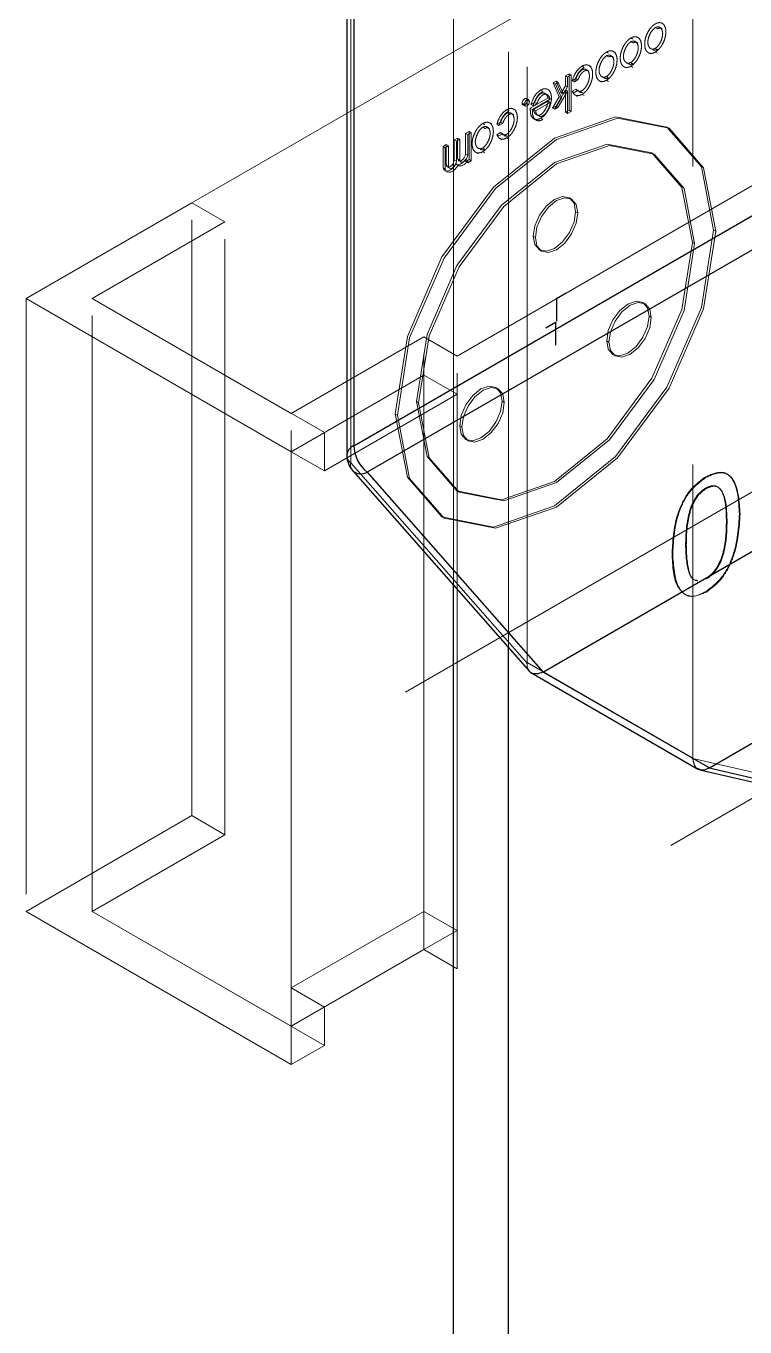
# Model space of a CAD drawing. Header units: millimetres. Extents: x 0 to 841, y 0 to 2287.
# Drawn here: x 583.838 to 585.372, y 212.241 to 215.015 of the extents above; entities that cross this region are included whole.
import ezdxf

# ---------------------------------------------------------------- set-up
doc = ezdxf.new("R2010")
doc.units = ezdxf.units.MM
doc.header["$PDSIZE"] = -1
doc.linetypes.add('HIDDEN', pattern=[1.905, 1.27, -0.635])

msp = doc.modelspace()

# ---------------------------------------------------------------- linework, layer by layer
at = {"color": 7, "linetype": 'HIDDEN', "lineweight": 18}
for p, q in [((584.7497, 220.9113), (584.7497, 210.8679)), ((584.8669, 213.6897), (584.8669, 216.6505)), ((584.7497, 213.8226), (584.7497, 216.5829)), ((584.531, 214.0832), (584.531, 216.4067)), ((584.9067, 213.6577), (584.9067, 216.189)), ((585.2602, 215.9849), (585.2602, 213.4536)), ((584.1918, 214.6376), (585.7474, 215.5356)), ((584.7574, 214.311), (586.2423, 215.1683)), ((585.1847, 215.0086), (585.1802, 215.0112)), ((585.1949, 215.0085), (585.1904, 215.0111)), ((585.1327, 214.9864), (585.1281, 214.989)), ((585.1327, 214.9785), (585.1281, 214.9811)), ((585.1428, 214.9784), (585.1383, 214.981)), ((585.1475, 214.9875), (585.143, 214.9902)), ((585.0806, 214.9563), (585.0761, 214.9589)), ((585.0955, 214.9575), (585.091, 214.9601)), ((585.1653, 214.9577), (585.1699, 214.9551)), ((585.17, 214.9669), (585.1746, 214.9642)), ((585.1847, 214.9641), (585.1802, 214.9667)), ((585.1847, 214.9563), (585.1802, 214.9589)), ((585.0286, 214.9263), (585.0241, 214.9289)), ((585.0434, 214.9275), (585.0389, 214.9301)), ((585.0806, 214.9485), (585.0761, 214.9511)), ((585.0908, 214.9484), (585.0863, 214.951)), ((585.1133, 214.9277), (585.1178, 214.9251)), ((585.118, 214.9368), (585.1225, 214.9342)), ((585.1327, 214.9341), (585.1281, 214.9367)), ((585.1327, 214.9263), (585.1281, 214.9289)), ((584.9888, 214.9085), (584.9963, 214.9128)), ((584.9888, 214.8872), (584.9888, 214.9085)), ((584.9933, 214.9059), (584.9888, 214.9085)), ((584.9933, 214.9059), (585.0008, 214.9102)), ((584.9933, 214.8846), (584.9933, 214.9059)), ((584.9963, 214.9128), (584.9963, 214.835)), ((585.0008, 214.9102), (584.9963, 214.9128)), ((585.0008, 214.9102), (585.0008, 214.8324)), ((585.0108, 214.9023), (585.0031, 214.8979)), ((585.0076, 214.8952), (585.0031, 214.8979)), ((585.0153, 214.8997), (585.0076, 214.8952)), ((585.0153, 214.8997), (585.0108, 214.9023)), ((585.0387, 214.9184), (585.0341, 214.921)), ((585.0612, 214.8976), (585.0658, 214.895)), ((585.0659, 214.9068), (585.0705, 214.9042)), ((585.0806, 214.904), (585.0761, 214.9067)), ((585.0806, 214.8962), (585.0761, 214.8988)), ((584.9406, 214.8755), (584.9361, 214.8781)), ((584.9444, 214.8709), (584.9434, 214.8715)), ((584.948, 214.8688), (584.947, 214.8694)), ((584.9555, 214.8767), (584.951, 214.8793)), ((584.9626, 214.8934), (584.9688, 214.897)), ((584.9753, 214.8638), (584.9626, 214.8934)), ((584.9671, 214.8908), (584.9626, 214.8934)), ((584.9671, 214.8908), (584.9734, 214.8944)), ((584.9799, 214.8612), (584.9671, 214.8908)), ((584.9688, 214.897), (584.9798, 214.8716)), ((584.9734, 214.8944), (584.9688, 214.897)), ((584.9888, 214.8785), (584.9688, 214.8439)), ((584.9734, 214.8944), (584.9843, 214.869)), ((584.9933, 214.8759), (584.9734, 214.8413)), ((584.9888, 214.8872), (584.9798, 214.8716)), ((584.9843, 214.869), (584.9798, 214.8716)), ((584.9933, 214.8846), (584.9843, 214.869)), ((584.9933, 214.8846), (584.9888, 214.8872)), ((584.9888, 214.8307), (584.9888, 214.8785)), ((584.9933, 214.8759), (584.9888, 214.8785)), ((584.9933, 214.8281), (584.9933, 214.8759)), ((585.0108, 214.88), (585.0031, 214.8755)), ((585.0076, 214.8729), (585.0031, 214.8755)), ((585.0153, 214.8774), (585.0076, 214.8729)), ((585.0153, 214.8774), (585.0108, 214.88)), ((585.0201, 214.8752), (585.0246, 214.8726)), ((584.9007, 214.8473), (584.8962, 214.8499)), ((584.8979, 214.8462), (584.9024, 214.8436)), ((584.9104, 214.8575), (584.9059, 214.8601)), ((584.912, 214.8538), (584.9075, 214.8564)), ((584.9516, 214.8613), (584.9137, 214.8394)), ((584.9228, 214.8515), (584.9151, 214.8471)), ((584.9196, 214.8445), (584.9151, 214.8471)), ((584.9561, 214.8586), (584.9182, 214.8368)), ((584.9274, 214.8489), (584.9196, 214.8445)), ((584.9518, 214.8544), (584.9204, 214.8362)), ((584.9274, 214.8489), (584.9228, 214.8515)), ((584.9563, 214.8517), (584.925, 214.8336)), ((584.9561, 214.8586), (584.9516, 214.8613)), ((584.9563, 214.8517), (584.9518, 214.8544)), ((584.9753, 214.8638), (584.9613, 214.8395)), ((584.9688, 214.8439), (584.9613, 214.8395)), ((584.9799, 214.8612), (584.9658, 214.8369)), ((584.9734, 214.8413), (584.9688, 214.8439)), ((584.9799, 214.8612), (584.9753, 214.8638)), ((585.0102, 214.8671), (585.0147, 214.8645)), ((585.0286, 214.8662), (585.0241, 214.8688)), ((584.8679, 214.8335), (584.8634, 214.8361)), ((584.878, 214.8256), (584.8735, 214.8283)), ((584.8828, 214.8347), (584.8783, 214.8373)), ((584.9182, 214.8368), (584.9137, 214.8394)), ((584.925, 214.8336), (584.9204, 214.8362)), ((584.9213, 214.8168), (584.9258, 214.8142)), ((584.9293, 214.8245), (584.9338, 214.8219)), ((584.9406, 214.8154), (584.9361, 214.818)), ((584.9658, 214.8369), (584.9613, 214.8395)), ((584.9734, 214.8413), (584.9658, 214.8369)), ((584.9963, 214.835), (584.9888, 214.8307)), ((584.9933, 214.8281), (584.9888, 214.8307)), ((585.0008, 214.8324), (584.9933, 214.8281)), ((585.0008, 214.8324), (584.9963, 214.835)), ((584.783, 214.7897), (584.7757, 214.7855)), ((584.7875, 214.7871), (584.7802, 214.7829)), ((584.783, 214.7296), (584.783, 214.7897)), ((584.7875, 214.7871), (584.783, 214.7897)), ((584.7875, 214.727), (584.7875, 214.7871)), ((584.8167, 214.804), (584.8122, 214.8066)), ((584.8167, 214.7961), (584.8122, 214.7987)), ((584.8269, 214.796), (584.8224, 214.7986)), ((584.8316, 214.8052), (584.8271, 214.8078)), ((584.8501, 214.8096), (584.8424, 214.8051)), ((584.8469, 214.8025), (584.8424, 214.8051)), ((584.8501, 214.7873), (584.8424, 214.7828)), ((584.8547, 214.807), (584.8469, 214.8025)), ((584.8547, 214.807), (584.8501, 214.8096)), ((584.8547, 214.7847), (584.8501, 214.7873)), ((585.2097, 214.7966), (585.2052, 214.7992)), ((584.7276, 214.7577), (584.7344, 214.7616)), ((584.7321, 214.7551), (584.7389, 214.759)), ((584.7344, 214.7616), (584.7344, 214.7191)), ((584.7389, 214.759), (584.7344, 214.7616)), ((584.7389, 214.759), (584.7389, 214.7165)), ((584.7586, 214.7756), (584.7516, 214.7716)), ((584.7516, 214.7716), (584.7516, 214.7291)), ((584.7561, 214.769), (584.7516, 214.7716)), ((584.7631, 214.773), (584.7561, 214.769)), ((584.7561, 214.769), (584.7561, 214.7265)), ((584.7586, 214.7756), (584.7586, 214.7318)), ((584.7631, 214.773), (584.7586, 214.7756)), ((584.7631, 214.773), (584.7631, 214.7292)), ((584.7757, 214.7855), (584.7757, 214.7416)), ((584.7802, 214.7829), (584.7757, 214.7855)), ((584.7802, 214.7829), (584.7802, 214.739)), ((584.8469, 214.7802), (584.8424, 214.7828)), ((584.8547, 214.7847), (584.8469, 214.7802)), ((584.8495, 214.7744), (584.854, 214.7717)), ((584.8595, 214.7825), (584.864, 214.7799)), ((584.8679, 214.7734), (584.8634, 214.776)), ((584.7276, 214.7577), (584.7276, 214.7121)), ((584.7321, 214.7551), (584.7276, 214.7577)), ((584.7321, 214.7551), (584.7321, 214.7095)), ((584.7631, 214.7292), (584.7586, 214.7318)), ((584.7802, 214.739), (584.7757, 214.7416)), ((584.7974, 214.7453), (584.8019, 214.7427)), ((584.8021, 214.7544), (584.8066, 214.7518)), ((584.8167, 214.7517), (584.8122, 214.7543)), ((584.8167, 214.7439), (584.8122, 214.7465)), ((585.1777, 214.7412), (585.1732, 214.7438)), ((584.7321, 214.7095), (584.7276, 214.7121)), ((584.7317, 214.7064), (584.7362, 214.7038)), ((584.7389, 214.7165), (584.7344, 214.7191)), ((584.7369, 214.7142), (584.7414, 214.7116)), ((584.7561, 214.7265), (584.7516, 214.7291)), ((584.7596, 214.7179), (584.7551, 214.7205)), ((584.756, 214.7198), (584.7605, 214.7172)), ((584.761, 214.7275), (584.7656, 214.7249)), ((584.7757, 214.7254), (584.7757, 214.7301)), ((584.7802, 214.7275), (584.7757, 214.7301)), ((584.783, 214.7296), (584.7757, 214.7254)), ((584.7802, 214.7228), (584.7757, 214.7254)), ((584.7802, 214.7228), (584.7802, 214.7275)), ((584.7875, 214.727), (584.7802, 214.7228)), ((584.7875, 214.727), (584.783, 214.7296)), ((585.0017, 214.6453), (584.9972, 214.648)), ((584.1918, 214.6376), (583.8382, 214.4335)), ((584.1918, 213.3311), (584.1918, 214.6376)), ((584.1918, 214.6376), (584.2625, 214.5968)), ((584.2625, 214.5968), (583.9796, 214.4335)), ((584.2625, 213.2903), (584.2625, 214.5968)), ((585.015, 214.616), (585.0104, 214.6187)), ((584.9245, 214.5638), (584.9199, 214.5664)), ((585.3091, 214.5768), (585.3046, 214.5794)), ((584.9332, 214.5371), (584.9377, 214.5345)), ((585.2639, 214.5507), (585.2593, 214.5533)), ((583.8382, 214.4335), (583.8382, 213.127)), ((583.8382, 214.4335), (584.4039, 214.1069)), ((583.9796, 213.127), (583.9796, 214.4335)), ((583.9796, 214.4335), (584.4039, 214.1886)), ((583.9796, 214.4335), (584.4746, 214.1477)), ((585.1585, 214.4223), (585.154, 214.4249)), ((585.1717, 214.393), (585.1672, 214.3956)), ((584.4039, 214.1886), (584.6867, 214.3519)), ((584.6867, 213.0454), (584.6867, 214.3519)), ((584.6867, 214.3519), (584.7574, 214.311)), ((585.0812, 214.3407), (585.0767, 214.3433)), ((584.7574, 213.0046), (584.7574, 214.311)), ((585.09, 214.314), (585.0945, 214.3114)), ((584.6867, 214.2702), (584.4039, 214.1069)), ((584.6867, 214.2702), (584.6867, 213.127)), ((584.6867, 214.2702), (584.7574, 214.2294)), ((584.8449, 214.2413), (584.8404, 214.2439)), ((585.7474, 214.2292), (584.1918, 213.3311)), ((584.7574, 214.2294), (584.4746, 214.0661)), ((584.6756, 214.2111), (584.671, 214.2137)), ((584.7574, 214.2294), (584.7574, 213.0862)), ((584.8582, 214.212), (584.8537, 214.2146)), ((584.4039, 212.8821), (584.4039, 214.1886)), ((584.6303, 214.1849), (584.6258, 214.1876)), ((584.7677, 214.1597), (584.7632, 214.1623)), ((584.4746, 214.0661), (584.4746, 214.1477)), ((584.7764, 214.133), (584.7809, 214.1304)), ((584.4039, 214.1069), (584.4746, 214.0661)), ((584.4039, 214.1069), (584.4039, 212.9638)), ((584.9066, 213.657), (584.531, 214.0832)), ((585.2892, 214.0527), (585.2878, 214.0535)), ((584.7572, 214.0232), (584.7617, 214.0206)), ((585.2892, 214.0286), (585.2878, 214.0294)), ((584.7252, 213.9678), (584.7297, 213.9652)), ((585.3333, 213.9576), (585.3319, 213.9585)), ((585.3611, 213.9737), (585.3597, 213.9745)), ((586.3131, 213.9026), (584.7574, 213.0046)), ((585.2464, 213.9075), (585.2449, 213.9083)), ((585.2174, 213.8907), (585.216, 213.8915)), ((585.2892, 213.8358), (585.2878, 213.8367)), ((585.2892, 213.8077), (585.2878, 213.8085)), ((585.2602, 213.4536), (584.9067, 213.6577)), ((586.0576, 213.2687), (585.2602, 213.453)), ((584.1918, 213.3311), (583.8382, 213.127)), ((584.1918, 213.3311), (584.2625, 213.2903)), ((584.2625, 213.2903), (583.9796, 213.127)), ((583.8382, 213.127), (584.4039, 212.8005)), ((583.9796, 213.127), (584.4039, 212.8821)), ((583.9796, 213.127), (584.4746, 212.8413)), ((584.4039, 212.9638), (584.6867, 213.127)), ((584.6867, 213.127), (584.7574, 213.0862)), ((584.6867, 213.0454), (584.7574, 213.0862)), ((584.4039, 212.8821), (584.6867, 213.0454)), ((584.6867, 213.0454), (584.7574, 213.0046)), ((584.4039, 212.9638), (584.4746, 212.9229)), ((584.4746, 212.8413), (584.4746, 212.9229)), ((584.4039, 212.8821), (584.4039, 212.8005)), ((584.4039, 212.8005), (584.4746, 212.8413))]:
    msp.add_line(p, q, dxfattribs=at)
at = {"color": 7, "linetype": 'Continuous', "lineweight": 25}
for p, q in [((584.5224, 216.4228), (584.5224, 214.0994)), ((584.537, 216.4432), (584.537, 214.1198)), ((584.537, 214.1198), (588.529, 216.4243)), ((588.5576, 216.3677), (584.5657, 214.0632)), ((589.114, 216.0457), (584.942, 213.6373)), ((584.5349, 214.0663), (584.9126, 213.6379)), ((584.5657, 214.0632), (584.9413, 213.637)), ((584.7497, 211.1944), (584.7497, 213.8226)), ((584.8669, 211.0311), (584.8669, 213.6897)), ((584.9151, 213.636), (585.2723, 213.4297)), ((584.942, 213.6373), (585.2956, 213.4332)), ((585.2956, 213.4332), (585.5387, 213.5736)), ((585.275, 213.4286), (585.7232, 213.325)), ((585.2951, 213.4329), (585.7114, 213.3367))]:
    msp.add_line(p, q, dxfattribs=at)
at = {"color": 7, "linetype": 'Continuous'}
for p, q in [((584.9696, 214.4334), (584.9905, 214.4455)), ((584.9696, 214.4334), (584.9905, 214.4455)), ((584.9696, 214.4334), (584.9696, 214.385)), ((584.9696, 214.4334), (584.9696, 214.385)), ((584.9675, 214.3822), (584.9465, 214.3701)), ((584.9675, 214.3822), (584.9675, 214.3338))]:
    msp.add_line(p, q, dxfattribs=at)
at = {"color": 7, "linetype": 'HIDDEN', "lineweight": 18, "flags": 128}
for points in [[(584.9075, 214.8564), (584.9071, 214.8587), (584.9059, 214.8601), (584.904, 214.8605), (584.9019, 214.8597), (584.8997, 214.858), (584.8979, 214.8555), (584.8966, 214.8526), (584.8962, 214.8499)], [(584.8962, 214.8499), (584.8966, 214.8476), (584.8979, 214.8462), (584.8997, 214.8459), (584.9019, 214.8466), (584.904, 214.8484), (584.9059, 214.8509), (584.9071, 214.8537), (584.9075, 214.8564)], [(584.912, 214.8538), (584.9116, 214.8561), (584.9104, 214.8575), (584.9086, 214.8578), (584.9064, 214.8571), (584.9042, 214.8553), (584.9024, 214.8529), (584.9012, 214.85), (584.9007, 214.8473)], [(584.9007, 214.8473), (584.9012, 214.845), (584.9024, 214.8436), (584.9042, 214.8433), (584.9064, 214.844), (584.9086, 214.8458), (584.9104, 214.8482), (584.9116, 214.8511), (584.912, 214.8538)], [(585.3046, 214.5794), (585.2788, 214.7145), (585.2052, 214.7992), (585.0951, 214.8206), (584.9652, 214.7754), (584.8353, 214.6706), (584.7252, 214.5221), (584.6516, 214.3525), (584.6258, 214.1876)], [(585.3091, 214.5768), (585.2833, 214.7119), (585.2097, 214.7966), (585.0996, 214.818), (584.9697, 214.7728), (584.8398, 214.668), (584.7297, 214.5195), (584.6561, 214.3498), (584.6303, 214.1849)], [(585.2593, 214.5533), (585.237, 214.6704), (585.1732, 214.7438), (585.0778, 214.7623), (584.9652, 214.7232), (584.8526, 214.6323), (584.7572, 214.5036), (584.6934, 214.3566), (584.671, 214.2137)], [(585.2639, 214.5507), (585.2415, 214.6678), (585.1777, 214.7411), (585.0823, 214.7597), (584.9697, 214.7206), (584.8571, 214.6297), (584.7617, 214.501), (584.6979, 214.354), (584.6756, 214.2111)], [(584.7757, 214.7416), (584.7747, 214.7377), (584.7728, 214.7338), (584.7702, 214.7305), (584.7671, 214.7281), (584.7641, 214.727), (584.7615, 214.7273), (584.7595, 214.7289), (584.7586, 214.7318)], [(584.7802, 214.739), (584.7792, 214.7351), (584.7773, 214.7312), (584.7747, 214.7278), (584.7717, 214.7255), (584.7686, 214.7243), (584.766, 214.7246), (584.7641, 214.7263), (584.7631, 214.7292)], [(584.7551, 214.7205), (584.7518, 214.7154), (584.7479, 214.7111), (584.7437, 214.7078), (584.7394, 214.7058), (584.7354, 214.7053), (584.7319, 214.7062), (584.7293, 214.7085), (584.7276, 214.7121)], [(584.7596, 214.7179), (584.7563, 214.7128), (584.7524, 214.7085), (584.7482, 214.7052), (584.7439, 214.7032), (584.7399, 214.7027), (584.7365, 214.7036), (584.7338, 214.7059), (584.7321, 214.7095)], [(584.7516, 214.7291), (584.7508, 214.725), (584.7489, 214.7209), (584.7461, 214.7173), (584.743, 214.7148), (584.7398, 214.7137), (584.7371, 214.7141), (584.7352, 214.716), (584.7344, 214.7191)], [(584.7561, 214.7265), (584.7553, 214.7224), (584.7534, 214.7183), (584.7507, 214.7147), (584.7475, 214.7122), (584.7443, 214.7111), (584.7416, 214.7115), (584.7397, 214.7134), (584.7389, 214.7165)], [(584.7757, 214.7301), (584.7733, 214.7269), (584.7707, 214.7241), (584.7678, 214.7218), (584.765, 214.7202), (584.7622, 214.7192), (584.7595, 214.7189), (584.7571, 214.7193), (584.7551, 214.7205)], [(584.7802, 214.7275), (584.7778, 214.7243), (584.7752, 214.7215), (584.7724, 214.7192), (584.7695, 214.7175), (584.7667, 214.7165), (584.764, 214.7163), (584.7616, 214.7167), (584.7596, 214.7179)], [(585.0104, 214.6187), (585.007, 214.6367), (584.9972, 214.648), (584.9825, 214.6508), (584.9652, 214.6448), (584.9479, 214.6308), (584.9332, 214.611), (584.9234, 214.5884), (584.9199, 214.5664)], [(585.015, 214.616), (585.0115, 214.634), (585.0017, 214.6453), (584.987, 214.6482), (584.9697, 214.6422), (584.9524, 214.6282), (584.9377, 214.6084), (584.9279, 214.5858), (584.9245, 214.5638)], [(584.9199, 214.5664), (584.9234, 214.5484), (584.9332, 214.5371), (584.9479, 214.5342), (584.9652, 214.5403), (584.9825, 214.5542), (584.9972, 214.574), (585.007, 214.5967), (585.0104, 214.6187)], [(584.9245, 214.5638), (584.9279, 214.5458), (584.9377, 214.5345), (584.9524, 214.5316), (584.9697, 214.5377), (584.987, 214.5516), (585.0017, 214.5714), (585.0115, 214.5941), (585.015, 214.616)], [(584.6258, 214.1876), (584.6516, 214.0525), (584.7252, 213.9678), (584.8353, 213.9464), (584.9652, 213.9916), (585.0951, 214.0964), (585.2052, 214.2449), (585.2788, 214.4145), (585.3046, 214.5794)], [(584.6303, 214.1849), (584.6561, 214.0499), (584.7297, 213.9652), (584.8398, 213.9438), (584.9697, 213.9889), (585.0996, 214.0938), (585.2097, 214.2423), (585.2833, 214.4119), (585.3091, 214.5768)], [(584.671, 214.2137), (584.6934, 214.0966), (584.7572, 214.0232), (584.8526, 214.0047), (584.9652, 214.0438), (585.0778, 214.1347), (585.1732, 214.2634), (585.237, 214.4104), (585.2593, 214.5533)], [(584.6756, 214.2111), (584.6979, 214.094), (584.7617, 214.0206), (584.8571, 214.0021), (584.9697, 214.0412), (585.0823, 214.132), (585.1777, 214.2608), (585.2415, 214.4078), (585.2639, 214.5507)], [(585.1672, 214.3956), (585.1638, 214.4136), (585.154, 214.4249), (585.1393, 214.4278), (585.122, 214.4217), (585.1046, 214.4078), (585.09, 214.388), (585.0801, 214.3653), (585.0767, 214.3433)], [(585.1717, 214.393), (585.1683, 214.411), (585.1585, 214.4223), (585.1438, 214.4251), (585.1265, 214.4191), (585.1092, 214.4051), (585.0945, 214.3853), (585.0847, 214.3627), (585.0812, 214.3407)], [(585.0767, 214.3433), (585.0801, 214.3253), (585.09, 214.314), (585.1046, 214.3112), (585.122, 214.3172), (585.1393, 214.3312), (585.154, 214.351), (585.1638, 214.3736), (585.1672, 214.3956)], [(585.0812, 214.3407), (585.0847, 214.3227), (585.0945, 214.3114), (585.1092, 214.3086), (585.1265, 214.3146), (585.1438, 214.3286), (585.1585, 214.3484), (585.1683, 214.371), (585.1717, 214.393)], [(584.8537, 214.2146), (584.8502, 214.2326), (584.8404, 214.2439), (584.8257, 214.2468), (584.8084, 214.2407), (584.7911, 214.2268), (584.7764, 214.207), (584.7666, 214.1843), (584.7632, 214.1623)], [(584.8582, 214.212), (584.8548, 214.23), (584.8449, 214.2413), (584.8303, 214.2441), (584.8129, 214.2381), (584.7956, 214.2241), (584.7809, 214.2043), (584.7711, 214.1817), (584.7677, 214.1597)], [(584.7632, 214.1623), (584.7666, 214.1443), (584.7764, 214.133), (584.7911, 214.1302), (584.8084, 214.1362), (584.8257, 214.1502), (584.8404, 214.17), (584.8502, 214.1926), (584.8537, 214.2146)], [(584.7677, 214.1597), (584.7711, 214.1417), (584.7809, 214.1304), (584.7956, 214.1276), (584.8129, 214.1336), (584.8303, 214.1476), (584.8449, 214.1674), (584.8548, 214.19), (584.8582, 214.212)]]:
    msp.add_lwpolyline(points, dxfattribs=at)
at = {"color": 7, "linetype": 'Continuous', "lineweight": 25}
for centre, radius, start, end in [((584.5474, 214.0969), 0.0252, 114.3989, 174.281), ((584.5724, 214.0994), 0.05, 180, 221.3948), ((584.6152, 214.1238), 0.0783, 182.9187, 230.7171), ((584.5526, 214.0875), 0.0276, 230.1842, 298.2321)]:
    msp.add_arc(centre, radius, start, end, dxfattribs=at)
at = {"color": 7, "linetype": 'HIDDEN', "lineweight": 18}
for centre, radius, start, end in [((584.5437, 214.1003), 0.0213, 182.4969, 233.3144), ((584.5502, 214.0788), 0.0198, 167.0596, 219.1762)]:
    msp.add_arc(centre, radius, start, end, dxfattribs=at)
for points, knots in [([(585.1802, 215.019), (585.1788, 215.0181), (585.1758, 215.0162), (585.1711, 215.0115), (585.1662, 215.0049), (585.1616, 214.9962), (585.1584, 214.986), (585.1572, 214.9757), (585.1584, 214.9667), (585.1616, 214.9603), (585.1662, 214.9568), (585.1711, 214.9559), (585.1758, 214.9567), (585.1788, 214.9582), (585.1802, 214.9589)], [0, 0, 0, 0, 0.053784, 0.117806, 0.194259, 0.284674, 0.388205, 0.5, 0.611795, 0.715326, 0.805741, 0.882194, 0.946216, 1, 1, 1, 1]), ([(585.1802, 215.0112), (585.1782, 215.0096), (585.1739, 215.0062), (585.1689, 214.9978), (585.1653, 214.9887), (585.1639, 214.9795), (585.1653, 214.9721), (585.1689, 214.9671), (585.1739, 214.9645), (585.1782, 214.966), (585.1802, 214.9667)], [0, 0, 0, 0, 0.111736, 0.23533, 0.367087, 0.5, 0.632913, 0.76467, 0.888264, 1, 1, 1, 1]), ([(585.1802, 214.9589), (585.1816, 214.9598), (585.1846, 214.9617), (585.1893, 214.9664), (585.1942, 214.973), (585.1988, 214.9818), (585.202, 214.9919), (585.2032, 215.0023), (585.202, 215.0112), (585.1988, 215.0176), (585.1942, 215.0211), (585.1893, 215.022), (585.1846, 215.0212), (585.1816, 215.0197), (585.1802, 215.019)], [0, 0, 0, 0, 0.0537844, 0.1178061, 0.1942591, 0.2846742, 0.3882046, 0.5, 0.6117954, 0.7153258, 0.8057409, 0.8821939, 0.9462156, 1, 1, 1, 1]), ([(585.1802, 214.9667), (585.1822, 214.9684), (585.1865, 214.9717), (585.1915, 214.9801), (585.195, 214.9892), (585.1965, 214.9984), (585.195, 215.0059), (585.1915, 215.0108), (585.1865, 215.0134), (585.1822, 215.0119), (585.1802, 215.0112)], [0, 0, 0, 0, 0.111736, 0.23533, 0.367087, 0.5, 0.632913, 0.76467, 0.888264, 1, 1, 1, 1]), ([(585.1948, 215.0082), (585.1935, 215.0091), (585.1907, 215.0108), (585.1868, 215.0093), (585.1847, 215.0086)], [0, 0, 0, 0, 0.480332, 1, 1, 1, 1]), ([(585.1281, 214.989), (585.1268, 214.9881), (585.1238, 214.9861), (585.1191, 214.9815), (585.1141, 214.9748), (585.1096, 214.9661), (585.1063, 214.9559), (585.1051, 214.9456), (585.1063, 214.9367), (585.1096, 214.9303), (585.1141, 214.9268), (585.1191, 214.9259), (585.1238, 214.9267), (585.1268, 214.9282), (585.1281, 214.9289)], [0, 0, 0, 0, 0.053784, 0.117806, 0.194259, 0.284674, 0.388205, 0.5, 0.611795, 0.715326, 0.805741, 0.882194, 0.946216, 1, 1, 1, 1]), ([(585.1281, 214.9811), (585.1261, 214.9795), (585.1219, 214.9761), (585.1169, 214.9677), (585.1133, 214.9587), (585.1118, 214.9495), (585.1133, 214.942), (585.1169, 214.9371), (585.1219, 214.9345), (585.1261, 214.936), (585.1281, 214.9367)], [0, 0, 0, 0, 0.111736, 0.23533, 0.367087, 0.5, 0.632913, 0.76467, 0.888264, 1, 1, 1, 1]), ([(585.1281, 214.9289), (585.1295, 214.9298), (585.1325, 214.9317), (585.1372, 214.9364), (585.1422, 214.943), (585.1467, 214.9517), (585.15, 214.9619), (585.1512, 214.9722), (585.15, 214.9812), (585.1467, 214.9876), (585.1422, 214.9911), (585.1372, 214.992), (585.1325, 214.9912), (585.1295, 214.9897), (585.1281, 214.989)], [0, 0, 0, 0, 0.0537844, 0.1178061, 0.1942591, 0.2846742, 0.3882046, 0.5, 0.6117954, 0.7153258, 0.8057409, 0.8821939, 0.9462156, 1, 1, 1, 1]), ([(585.1281, 214.9367), (585.1302, 214.9383), (585.1344, 214.9417), (585.1394, 214.9501), (585.143, 214.9592), (585.1445, 214.9683), (585.143, 214.9758), (585.1394, 214.9807), (585.1344, 214.9834), (585.1302, 214.9818), (585.1281, 214.9811)], [0, 0, 0, 0, 0.111736, 0.23533, 0.367087, 0.5, 0.632913, 0.76467, 0.888264, 1, 1, 1, 1]), ([(585.0761, 214.9589), (585.0747, 214.958), (585.0717, 214.9561), (585.067, 214.9514), (585.0621, 214.9448), (585.0575, 214.9361), (585.0543, 214.9259), (585.0531, 214.9156), (585.0543, 214.9066), (585.0575, 214.9002), (585.0621, 214.8967), (585.067, 214.8958), (585.0717, 214.8966), (585.0747, 214.8981), (585.0761, 214.8988)], [0, 0, 0, 0, 0.0537844, 0.1178061, 0.1942591, 0.2846742, 0.3882046, 0.5, 0.6117954, 0.7153258, 0.8057409, 0.8821939, 0.9462156, 1, 1, 1, 1]), ([(585.0761, 214.8988), (585.0775, 214.8997), (585.0805, 214.9017), (585.0852, 214.9063), (585.0901, 214.9129), (585.0947, 214.9217), (585.0979, 214.9318), (585.0991, 214.9422), (585.0979, 214.9511), (585.0947, 214.9575), (585.0901, 214.961), (585.0852, 214.9619), (585.0805, 214.9611), (585.0775, 214.9596), (585.0761, 214.9589)], [0, 0, 0, 0, 0.053784, 0.117806, 0.194259, 0.284674, 0.388205, 0.5, 0.611795, 0.715326, 0.805741, 0.882194, 0.946216, 1, 1, 1, 1]), ([(585.1427, 214.9782), (585.1414, 214.979), (585.1387, 214.9808), (585.1347, 214.9793), (585.1327, 214.9785)], [0, 0, 0, 0, 0.480332, 1, 1, 1, 1]), ([(585.1747, 214.9644), (585.176, 214.9636), (585.1787, 214.9619), (585.1827, 214.9634), (585.1847, 214.9641)], [0, 0, 0, 0, 0.480332, 1, 1, 1, 1]), ([(585.0241, 214.9289), (585.0216, 214.9271), (585.0165, 214.9235), (585.0082, 214.9126), (585.005, 214.9035), (585.0031, 214.8979)], [0, 0, 0, 0, 0.262326, 0.545229, 1, 1, 1, 1]), ([(585.0286, 214.9263), (585.0261, 214.9245), (585.021, 214.9209), (585.0127, 214.91), (585.0095, 214.9009), (585.0076, 214.8952)], [0, 0, 0, 0, 0.2623262, 0.5452295, 1, 1, 1, 1]), ([(585.0241, 214.8688), (585.0254, 214.8697), (585.0284, 214.8716), (585.0332, 214.8763), (585.0381, 214.8829), (585.0426, 214.8916), (585.0459, 214.9018), (585.0471, 214.9121), (585.0459, 214.9211), (585.0426, 214.9275), (585.0381, 214.931), (585.0332, 214.9319), (585.0284, 214.9311), (585.0254, 214.9296), (585.0241, 214.9289)], [0, 0, 0, 0, 0.053784, 0.117806, 0.194259, 0.284674, 0.388205, 0.5, 0.611795, 0.715326, 0.805741, 0.882194, 0.946216, 1, 1, 1, 1]), ([(585.0761, 214.9511), (585.0741, 214.9495), (585.0698, 214.9461), (585.0648, 214.9377), (585.0613, 214.9286), (585.0598, 214.9194), (585.0613, 214.912), (585.0648, 214.907), (585.0698, 214.9044), (585.0741, 214.9059), (585.0761, 214.9067)], [0, 0, 0, 0, 0.111736, 0.23533, 0.367087, 0.5, 0.632913, 0.76467, 0.888264, 1, 1, 1, 1]), ([(585.0761, 214.9067), (585.0781, 214.9083), (585.0824, 214.9116), (585.0874, 214.92), (585.091, 214.9291), (585.0924, 214.9383), (585.091, 214.9458), (585.0874, 214.9507), (585.0824, 214.9533), (585.0781, 214.9518), (585.0761, 214.9511)], [0, 0, 0, 0, 0.111736, 0.23533, 0.367087, 0.5, 0.632913, 0.76467, 0.888264, 1, 1, 1, 1]), ([(585.0907, 214.9482), (585.0894, 214.949), (585.0866, 214.9507), (585.0827, 214.9492), (585.0806, 214.9485)], [0, 0, 0, 0, 0.480332, 1, 1, 1, 1]), ([(585.1226, 214.9344), (585.1239, 214.9336), (585.1267, 214.9318), (585.1306, 214.9333), (585.1327, 214.9341)], [0, 0, 0, 0, 0.480332, 1, 1, 1, 1]), ([(585.0108, 214.88), (585.0118, 214.8787), (585.0139, 214.8762), (585.0182, 214.8748), (585.0232, 214.8757), (585.0284, 214.8798), (585.033, 214.8859), (585.0367, 214.893), (585.0392, 214.9007), (585.0402, 214.9082), (585.0392, 214.9145), (585.0367, 214.9192), (585.033, 214.9221), (585.0284, 214.9229), (585.0232, 214.921), (585.0182, 214.9161), (585.0139, 214.9097), (585.0118, 214.9048), (585.0108, 214.9023)], [0, 0, 0, 0, 0.06591, 0.127752, 0.184575, 0.240344, 0.300579, 0.365486, 0.4327, 0.5, 0.5673, 0.634514, 0.699421, 0.759656, 0.815425, 0.872248, 0.93409, 1, 1, 1, 1]), ([(585.0385, 214.9182), (585.0381, 214.9185), (585.0366, 214.9199), (585.0329, 214.9202), (585.0278, 214.9184), (585.0227, 214.9135), (585.0184, 214.9071), (585.0164, 214.9022), (585.0153, 214.8997)], [0, 0, 0, 0, 0.070881, 0.257074, 0.429461, 0.605106, 0.796267, 1, 1, 1, 1]), ([(585.0706, 214.9044), (585.0719, 214.9035), (585.0747, 214.9018), (585.0786, 214.9033), (585.0806, 214.904)], [0, 0, 0, 0, 0.480332, 1, 1, 1, 1]), ([(584.9361, 214.8781), (584.9336, 214.8763), (584.9285, 214.8727), (584.9202, 214.8618), (584.9171, 214.8527), (584.9151, 214.8471)], [0, 0, 0, 0, 0.262326, 0.54523, 1, 1, 1, 1]), ([(584.9406, 214.8755), (584.9382, 214.8737), (584.933, 214.8701), (584.9247, 214.8592), (584.9216, 214.8501), (584.9196, 214.8445)], [0, 0, 0, 0, 0.262326, 0.54523, 1, 1, 1, 1]), ([(584.9516, 214.8613), (584.9503, 214.8645), (584.9485, 214.8694), (584.9433, 214.8718), (584.9389, 214.8718), (584.9341, 214.8693), (584.9296, 214.8644), (584.9257, 214.8584), (584.9238, 214.8539), (584.9228, 214.8515)], [0, 0, 0, 0, 0.267845, 0.395145, 0.51294, 0.624534, 0.740912, 0.866836, 1, 1, 1, 1]), ([(584.9361, 214.818), (584.9375, 214.8189), (584.9405, 214.8208), (584.9452, 214.8255), (584.9501, 214.8321), (584.9547, 214.8409), (584.958, 214.851), (584.9591, 214.8614), (584.958, 214.8703), (584.9547, 214.8767), (584.9501, 214.8802), (584.9452, 214.8811), (584.9405, 214.8803), (584.9375, 214.8788), (584.9361, 214.8781)], [0, 0, 0, 0, 0.053784, 0.117806, 0.194259, 0.284674, 0.388205, 0.5, 0.611795, 0.715326, 0.805741, 0.882194, 0.946216, 1, 1, 1, 1]), ([(585.0031, 214.8755), (585.0042, 214.8733), (585.0064, 214.8688), (585.012, 214.8659), (585.0181, 214.866), (585.0221, 214.8679), (585.0241, 214.8688)], [0, 0, 0, 0, 0.289345, 0.578702, 0.796119, 1, 1, 1, 1]), ([(585.0153, 214.8774), (585.0164, 214.8761), (585.0184, 214.8737), (585.0218, 214.8721), (585.0241, 214.8728), (585.0247, 214.8729)], [0, 0, 0, 0, 0.446694, 0.865822, 1, 1, 1, 1]), ([(584.9204, 214.8362), (584.9209, 214.834), (584.9219, 214.8297), (584.9257, 214.8256), (584.9304, 214.8239), (584.9361, 214.8252), (584.9418, 214.8305), (584.9465, 214.8377), (584.9503, 214.846), (584.9513, 214.8516), (584.9518, 214.8544)], [0, 0, 0, 0, 0.133809, 0.265222, 0.38803, 0.5, 0.61197, 0.734778, 0.866191, 1, 1, 1, 1]), ([(584.9561, 214.8586), (584.9548, 214.8619), (584.953, 214.8668), (584.9478, 214.8692), (584.9434, 214.8692), (584.9386, 214.8666), (584.9341, 214.8618), (584.9302, 214.8557), (584.9283, 214.8512), (584.9274, 214.8489)], [0, 0, 0, 0, 0.267845, 0.395145, 0.51294, 0.624534, 0.740912, 0.866836, 1, 1, 1, 1]), ([(584.9326, 214.8226), (584.9334, 214.8223), (584.9357, 214.8212), (584.9407, 214.8227), (584.9464, 214.8278), (584.9511, 214.8351), (584.9548, 214.8434), (584.9558, 214.8489), (584.9563, 214.8517)], [0, 0, 0, 0, 0.102809, 0.266965, 0.43112, 0.611166, 0.803827, 1, 1, 1, 1]), ([(584.8634, 214.8361), (584.861, 214.8344), (584.8558, 214.8307), (584.8475, 214.8199), (584.8444, 214.8107), (584.8424, 214.8051)], [0, 0, 0, 0, 0.2623262, 0.5452295, 1, 1, 1, 1]), ([(584.8679, 214.8335), (584.8655, 214.8318), (584.8603, 214.8281), (584.8521, 214.8172), (584.8489, 214.8081), (584.8469, 214.8025)], [0, 0, 0, 0, 0.2623262, 0.5452295, 1, 1, 1, 1]), ([(584.8501, 214.7873), (584.8512, 214.786), (584.8532, 214.7835), (584.8576, 214.782), (584.8626, 214.7829), (584.8678, 214.7871), (584.8723, 214.7931), (584.876, 214.8003), (584.8786, 214.808), (584.8796, 214.8154), (584.8786, 214.8217), (584.876, 214.8264), (584.8723, 214.8293), (584.8678, 214.8302), (584.8626, 214.8283), (584.8576, 214.8234), (584.8532, 214.8169), (584.8512, 214.8121), (584.8501, 214.8096)], [0, 0, 0, 0, 0.06591, 0.127752, 0.184575, 0.240344, 0.300579, 0.365486, 0.4327, 0.5, 0.5673, 0.634514, 0.699421, 0.759656, 0.815425, 0.872248, 0.93409, 1, 1, 1, 1]), ([(584.8779, 214.8254), (584.8775, 214.8258), (584.8759, 214.8271), (584.8723, 214.8275), (584.8671, 214.8257), (584.8621, 214.8208), (584.8578, 214.8143), (584.8557, 214.8095), (584.8547, 214.807)], [0, 0, 0, 0, 0.070881, 0.257074, 0.429461, 0.605106, 0.796267, 1, 1, 1, 1]), ([(584.8634, 214.776), (584.8648, 214.7769), (584.8678, 214.7789), (584.8725, 214.7835), (584.8775, 214.7902), (584.882, 214.7989), (584.8853, 214.8091), (584.8865, 214.8194), (584.8853, 214.8283), (584.882, 214.8347), (584.8775, 214.8382), (584.8725, 214.8391), (584.8678, 214.8384), (584.8648, 214.8368), (584.8634, 214.8361)], [0, 0, 0, 0, 0.053784, 0.117806, 0.194259, 0.284674, 0.388205, 0.5, 0.611795, 0.715326, 0.805741, 0.882194, 0.946216, 1, 1, 1, 1]), ([(584.9137, 214.8394), (584.9137, 214.8348), (584.9136, 214.8252), (584.9189, 214.8174), (584.9253, 214.8151), (584.9307, 214.8154), (584.9344, 214.8171), (584.9361, 214.818)], [0, 0, 0, 0, 0.284269, 0.585299, 0.73536, 0.873926, 1, 1, 1, 1]), ([(584.9182, 214.8368), (584.9182, 214.8322), (584.9181, 214.8226), (584.9234, 214.8148), (584.9298, 214.8124), (584.9352, 214.8127), (584.9389, 214.8145), (584.9406, 214.8154)], [0, 0, 0, 0, 0.284269, 0.585299, 0.73536, 0.873926, 1, 1, 1, 1]), ([(584.925, 214.8336), (584.9254, 214.8314), (584.9262, 214.8275), (584.9286, 214.8253), (584.9296, 214.8244)], [0, 0, 0, 0, 0.57756, 1, 1, 1, 1]), ([(584.8122, 214.8066), (584.8108, 214.8057), (584.8078, 214.8037), (584.8031, 214.7991), (584.7982, 214.7925), (584.7936, 214.7837), (584.7904, 214.7736), (584.7892, 214.7632), (584.7904, 214.7543), (584.7936, 214.7479), (584.7982, 214.7444), (584.8031, 214.7435), (584.8078, 214.7443), (584.8108, 214.7458), (584.8122, 214.7465)], [0, 0, 0, 0, 0.053784, 0.117806, 0.194259, 0.284674, 0.388205, 0.5, 0.611795, 0.715326, 0.805741, 0.882194, 0.946216, 1, 1, 1, 1]), ([(584.8122, 214.7987), (584.8102, 214.7971), (584.806, 214.7938), (584.801, 214.7854), (584.7974, 214.7763), (584.7959, 214.7671), (584.7974, 214.7596), (584.801, 214.7547), (584.806, 214.7521), (584.8102, 214.7536), (584.8122, 214.7543)], [0, 0, 0, 0, 0.111736, 0.23533, 0.367087, 0.5, 0.632913, 0.76467, 0.888264, 1, 1, 1, 1]), ([(584.8122, 214.7465), (584.8136, 214.7474), (584.8166, 214.7493), (584.8213, 214.754), (584.8263, 214.7606), (584.8308, 214.7693), (584.8341, 214.7795), (584.8353, 214.7898), (584.8341, 214.7988), (584.8308, 214.8052), (584.8263, 214.8087), (584.8213, 214.8096), (584.8166, 214.8088), (584.8136, 214.8073), (584.8122, 214.8066)], [0, 0, 0, 0, 0.053784, 0.117806, 0.194259, 0.284674, 0.388205, 0.5, 0.611795, 0.715326, 0.805741, 0.882194, 0.946216, 1, 1, 1, 1]), ([(584.8122, 214.7543), (584.8142, 214.7559), (584.8185, 214.7593), (584.8235, 214.7677), (584.8271, 214.7768), (584.8286, 214.786), (584.8271, 214.7934), (584.8235, 214.7984), (584.8185, 214.801), (584.8142, 214.7995), (584.8122, 214.7987)], [0, 0, 0, 0, 0.111736, 0.23533, 0.367087, 0.5, 0.632913, 0.76467, 0.888264, 1, 1, 1, 1]), ([(584.8268, 214.7958), (584.8255, 214.7967), (584.8227, 214.7984), (584.8188, 214.7969), (584.8167, 214.7961)], [0, 0, 0, 0, 0.480332, 1, 1, 1, 1]), ([(584.8424, 214.7828), (584.8435, 214.7805), (584.8458, 214.776), (584.8514, 214.7732), (584.8575, 214.7732), (584.8615, 214.7751), (584.8634, 214.776)], [0, 0, 0, 0, 0.289345, 0.578702, 0.796119, 1, 1, 1, 1]), ([(584.8547, 214.7847), (584.8557, 214.7834), (584.8578, 214.781), (584.8612, 214.7794), (584.8635, 214.78), (584.8641, 214.7802)], [0, 0, 0, 0, 0.446694, 0.865822, 1, 1, 1, 1]), ([(584.8067, 214.752), (584.808, 214.7512), (584.8108, 214.7494), (584.8147, 214.7509), (584.8167, 214.7517)], [0, 0, 0, 0, 0.480332, 1, 1, 1, 1]), ([(585.2878, 214.0535), (585.2758, 214.0448), (585.2578, 214.0316), (585.2394, 214.0027), (585.2197, 213.9568), (585.2176, 213.9205), (585.216, 213.8915)], [0, 0, 0, 0, 0.249123, 0.374635, 0.500323, 1, 1, 1, 1]), ([(585.2892, 214.0527), (585.2772, 214.0439), (585.2592, 214.0308), (585.2408, 214.0019), (585.2211, 213.956), (585.2191, 213.9197), (585.2174, 213.8907)], [0, 0, 0, 0, 0.249123, 0.374635, 0.500323, 1, 1, 1, 1]), ([(585.3597, 213.9745), (585.358, 214.0016), (585.3559, 214.0354), (585.3363, 214.0587), (585.3179, 214.0663), (585.2998, 214.0586), (585.2878, 214.0535)], [0, 0, 0, 0, 0.499687, 0.625352, 0.750869, 1, 1, 1, 1]), ([(585.3611, 213.9737), (585.3594, 214.0007), (585.3573, 214.0346), (585.3377, 214.0578), (585.3193, 214.0655), (585.3013, 214.0578), (585.2892, 214.0527)], [0, 0, 0, 0, 0.499687, 0.625352, 0.750869, 1, 1, 1, 1]), ([(585.2449, 213.9083), (585.2454, 213.9288), (585.2461, 213.9594), (585.2597, 214.0003), (585.2747, 214.0205), (585.2834, 214.0265), (585.2878, 214.0294)], [0, 0, 0, 0, 0.500896, 0.749906, 0.874864, 1, 1, 1, 1]), ([(585.2464, 213.9075), (585.2468, 213.9279), (585.2475, 213.9586), (585.2612, 213.9994), (585.2761, 214.0197), (585.2849, 214.0256), (585.2892, 214.0286)], [0, 0, 0, 0, 0.500896, 0.749906, 0.874864, 1, 1, 1, 1]), ([(585.2878, 214.0294), (585.2922, 214.0314), (585.301, 214.0354), (585.3161, 214.0328), (585.3307, 214.0085), (585.3314, 213.9785), (585.3319, 213.9585)], [0, 0, 0, 0, 0.125208, 0.250259, 0.499246, 1, 1, 1, 1]), ([(585.2892, 214.0286), (585.2936, 214.0306), (585.3024, 214.0345), (585.3175, 214.032), (585.3321, 214.0077), (585.3328, 213.9777), (585.3333, 213.9576)], [0, 0, 0, 0, 0.1252077, 0.2502594, 0.4992463, 1, 1, 1, 1]), ([(585.2878, 213.8085), (585.3, 213.8178), (585.3183, 213.8317), (585.3362, 213.8615), (585.3555, 213.9082), (585.3578, 213.9451), (585.3597, 213.9745)], [0, 0, 0, 0, 0.248785, 0.374282, 0.499955, 1, 1, 1, 1]), ([(585.3319, 213.9585), (585.3314, 213.9378), (585.3307, 213.9069), (585.3163, 213.8656), (585.3011, 213.8455), (585.2922, 213.8396), (585.2878, 213.8367)], [0, 0, 0, 0, 0.500906, 0.749819, 0.874781, 1, 1, 1, 1]), ([(585.2892, 213.8077), (585.3014, 213.817), (585.3197, 213.8309), (585.3376, 213.8607), (585.3569, 213.9074), (585.3593, 213.9443), (585.3611, 213.9737)], [0, 0, 0, 0, 0.248785, 0.374282, 0.499955, 1, 1, 1, 1]), ([(585.3333, 213.9576), (585.3328, 213.937), (585.3322, 213.9061), (585.3178, 213.8648), (585.3025, 213.8447), (585.2937, 213.8388), (585.2892, 213.8358)], [0, 0, 0, 0, 0.500906, 0.749819, 0.874781, 1, 1, 1, 1]), ([(585.2692, 213.8327), (585.2675, 213.8329), (585.2581, 213.8338), (585.2465, 213.8596), (585.2456, 213.8888), (585.2449, 213.9083)], [0, 0, 0, 0, 0.0731751, 0.3809165, 1, 1, 1, 1]), ([(585.2707, 213.8319), (585.2689, 213.8321), (585.2596, 213.833), (585.2479, 213.8588), (585.247, 213.888), (585.2464, 213.9075)], [0, 0, 0, 0, 0.0731751, 0.3809165, 1, 1, 1, 1]), ([(585.216, 213.8915), (585.2171, 213.8632), (585.2184, 213.8295), (585.2347, 213.8112), (585.2373, 213.8083)], [0, 0, 0, 0, 0.837299, 1, 1, 1, 1]), ([(585.2174, 213.8907), (585.219, 213.8631), (585.221, 213.8285), (585.2403, 213.8038), (585.2585, 213.7949), (585.277, 213.8026), (585.2892, 213.8077)], [0, 0, 0, 0, 0.500012, 0.625693, 0.751201, 1, 1, 1, 1]), ([(585.2508, 213.8006), (585.2516, 213.8002), (585.2612, 213.7956), (585.2751, 213.8023), (585.2878, 213.8085)], [0, 0, 0, 0, 0.080965, 1, 1, 1, 1]), ([(584.9067, 213.6577), (584.9067, 213.6576), (584.9067, 213.6574), (584.9066, 213.6571), (584.9066, 213.657)], [0, 0, 0, 0, 0.559429, 1, 1, 1, 1]), ([(584.912, 213.6394), (584.9103, 213.6413), (584.9067, 213.6457), (584.9067, 213.653), (584.9066, 213.657)], [0, 0, 0, 0, 0.4451798, 1, 1, 1, 1]), ([(585.2602, 213.453), (585.2602, 213.4531), (585.2602, 213.4533), (585.2602, 213.4536), (585.2602, 213.4536)], [0, 0, 0, 0, 0.560423, 1, 1, 1, 1]), ([(585.2721, 213.4308), (585.2712, 213.4311), (585.2671, 213.432), (585.2626, 213.44), (585.261, 213.4488), (585.2602, 213.453)], [0, 0, 0, 0, 0.124912, 0.578417, 1, 1, 1, 1])]:
    msp.add_open_spline(points, degree=3, knots=knots, dxfattribs=at)
at = {"color": 7, "linetype": 'Continuous', "lineweight": 25}
for points, knots in [([(584.9413, 213.637), (584.9361, 213.6353), (584.9253, 213.6317), (584.9151, 213.6341), (584.9124, 213.6386), (584.912, 213.6394)], [0, 0, 0, 0, 0.437347, 0.907283, 1, 1, 1, 1]), ([(584.9413, 213.637), (584.9415, 213.637), (584.9417, 213.6372), (584.9419, 213.6373), (584.942, 213.6373)], [0, 0, 0, 0, 0.5605067, 1, 1, 1, 1]), ([(585.2951, 213.4329), (585.2904, 213.4305), (585.2819, 213.4259), (585.2752, 213.4293), (585.2721, 213.4308)], [0, 0, 0, 0, 0.542026, 1, 1, 1, 1]), ([(585.2956, 213.4332), (585.2955, 213.4332), (585.2953, 213.4331), (585.2951, 213.433), (585.2951, 213.4329)], [0, 0, 0, 0, 0.559524, 1, 1, 1, 1])]:
    msp.add_open_spline(points, degree=3, knots=knots, dxfattribs=at)
at = {"color": 7, "linetype": 'Continuous'}
for p in [(584.9696, 214.4334), (584.9696, 214.4334), (584.9675, 214.3822)]:
    msp.add_point(p, dxfattribs=at)

doc.saveas('drawing.dxf')
